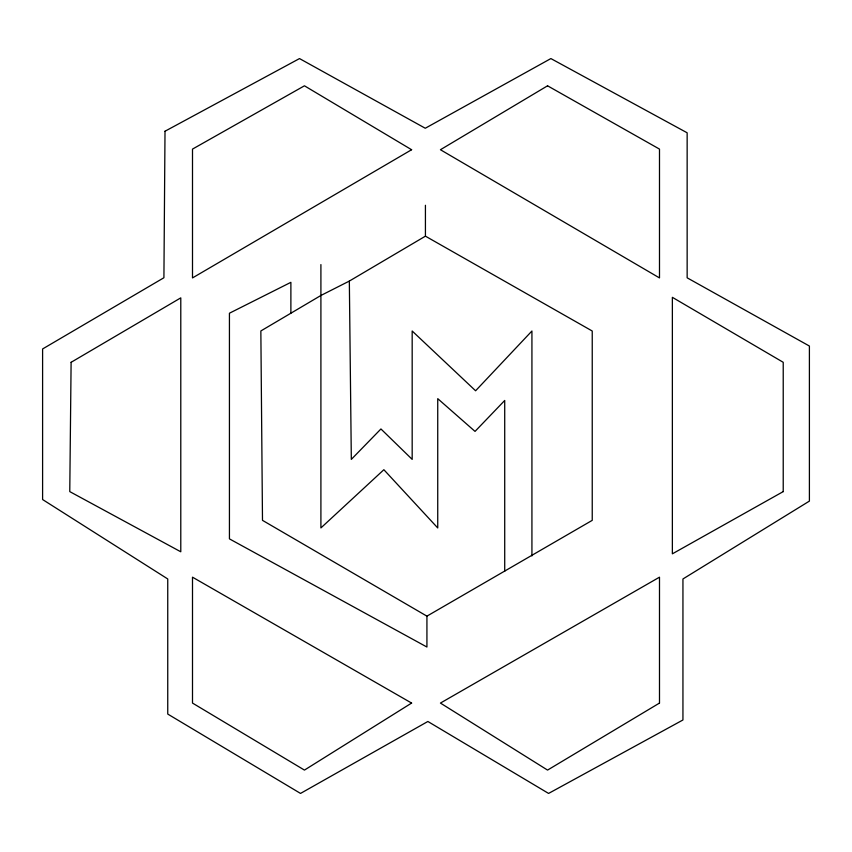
<?xml version="1.0" encoding="UTF-8"?>
<svg xmlns="http://www.w3.org/2000/svg" width="852" height="852" viewBox="0 0 852 852"><rect width="100%" height="100%" fill="white"/><g stroke="black" fill="none" stroke-linecap="round" stroke-linejoin="round"><path stroke-width="1.28" d="M290.883 313.216L290.883 282.332L229.433 313.216L229.433 538.869L426.927 647.03L426.927 616.145L262.491 520.348L260.85 330.959L320.906 295.474L349.341 281.075L425.425 236.164L425.425 205.279M426.927 616.145L592.236 520.348L592.236 331.013L425.425 236.164M349.341 281.075L351.322 459.377L380.94 428.961L412.176 459.377L412.176 331.013L475.597 390.78L531.925 331.013L531.925 555.909M504.714 571.245L504.714 400.472L475.033 431.4L437.736 398.651L437.736 527.942L383.869 469.708L320.906 527.942L320.906 264.589M165.011 131.229L163.914 277.741L42.6 348.958L42.6 499.538L167.748 578.966L167.748 714.061L300.522 793.425L427.874 721.484L548.582 793.425L682.942 719.983L682.942 578.966L809.4 501.104L809.4 346.04L687.149 277.816L687.149 132.795L550.882 58.575L425.276 128.247L299.51 58.575L165.011 131.229M71.11 362.302L69.768 491.604L180.784 551.787L180.784 297.859L71.11 362.302M411.612 703.07L304.452 770.091L192.499 703.07L192.499 577.177L411.612 703.07M659.491 703.07L547.559 770.091L440.431 703.07L659.491 577.177L659.491 703.07M547.559 85.807L440.431 149.728L659.491 277.922L659.491 149.1L547.559 85.807M411.612 149.728L192.499 277.922L192.499 149.1L304.452 85.807L411.612 149.728M783.222 491.604L672.366 553.832L672.366 297.327L783.222 362.302L783.222 491.604"/></g></svg>
